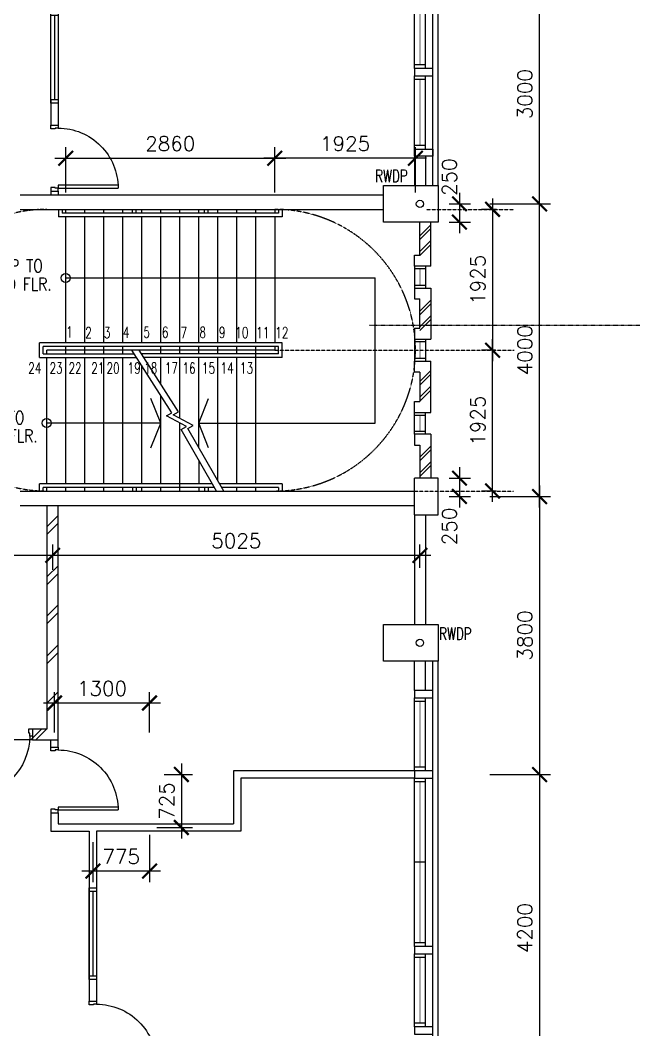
# Model space of a CAD drawing. Header units: feet. Extents: x 1407108 to 2957709, y -1501070 to -681589.
# Drawn here: x 1705490 to 1713887, y -825714 to -811913 of the extents above; entities that cross this region are included whole.
import ezdxf

# ---------------------------------------------------------------- set-up
doc = ezdxf.new("R2010")
doc.units = ezdxf.units.FT
doc.header["$LTSCALE"] = 13
doc.header["$MEASUREMENT"] = 0
doc.linetypes.add('DASHDOT', pattern=[1, 0.5, -0.25, 0, -0.25])
doc.linetypes.add('HIDDEN', pattern=[0.375, 0.25, -0.125])
doc.layers.get('0').update_dxf_attribs({"linetype": 'CONTINUOUS'})
for name, color, linetype in [('AR', 7, 'CONTINUOUS'), ('COL', 3, 'CONTINUOUS'), ('DIM', 7, 'CONTINUOUS'), ('DR', 7, 'CONTINUOUS'), ('H', 1, 'CONTINUOUS'), ('hatch', 7, 'CONTINUOUS'), ('LINE', 7, 'CONTINUOUS'), ('partition', 7, 'CONTINUOUS'), ('PL', 5, 'CONTINUOUS'), ('RWDP', 145, 'CONTINUOUS'), ('stair', 7, 'CONTINUOUS'), ('WALL', 2, 'CONTINUOUS'), ('WIN', 5, 'CONTINUOUS')]:
    doc.layers.add(name, color=color, linetype=linetype)
doc.styles.add('ROMANS', font='romans')
doc.styles.get("Standard").update_dxf_attribs({"font": 'ROMANS.SHX'})
doc.dimstyles.new('STANDARD$0', dxfattribs={"dimscale": 0, "dimtxt": 8, "dimasz": 6, "dimexe": 1, "dimexo": 1, "dimgap": 3, "dimtad": 1, "dimdec": 0, "dimlfac": -1, "dimrnd": 1, "dimzin": 0, "dimdsep": 46, "dimtxsty": 'Standard', "dimcen": 0, "dimclrd": 5, "dimclre": 250, "dimadec": 0, "dimazin": 0, "dimtfac": 1, "dimtdec": 4, "dimtofl": 0, "dimtmove": 0, "dimatfit": 3, "dimfxl": 1, "dimtolj": 1, "dimtzin": 0, "dimarcsym": 0})

# ---------------------------------------------------------------- blocks, each defined once
blk = doc.blocks.new('FD2')
at = {"layer": 'LINE', "linetype": 'Continuous'}
for points in [[(100, 1200), (100, 1250), (0, 1250), (0, 1200)], [(100, 0), (100, 50), (0, 50), (0, 0)]]:
    blk.add_lwpolyline(points, close=True, dxfattribs=at)
at = {"layer": 'LINE', "color": 5, "linetype": 'Continuous'}
for points in [[(0, 1200), (0, 50)], [(100, 50), (100, 1200)]]:
    blk.add_lwpolyline(points, dxfattribs=at)
at = {"layer": 'LINE', "color": 1, "linetype": 'Continuous'}
blk.add_lwpolyline([(50, 50), (50, 1200)], dxfattribs=at)
blk = doc.blocks.new('FG2')
at = {"layer": 'LINE', "linetype": 'Continuous', "xscale": -1, "rotation": 180}
blk.add_blockref('FD2', (0, 0), dxfattribs=at)
blk = doc.blocks.new('_ARCHTICK')
at = {"color": 0, "linetype": 'ByBlock', "const_width": 0.15}
blk.add_lwpolyline([(-0.5, -0.5), (0.5, 0.5)], dxfattribs=at)
blk = doc.blocks.new('*D330')
at = {"layer": 'stair', "color": 7, "lineweight": -2, "transparency": 16777216}
for p, q in [((1712597, -814574), (1712597, -811274)), ((1711918, -811424), (1712747, -811424)), ((1711918, -814424), (1712747, -814424))]:
    blk.add_line(p, q, dxfattribs=at)
at = {"layer": 'stair', "color": 7, "lineweight": -2, "transparency": 16777216, "xscale": 200, "yscale": 200, "zscale": 200}
for p, rotation in [((1712597, -811424), 90), ((1712597, -814424), 270)]:
    blk.add_blockref('_ARCHTICK', p, dxfattribs=dict(at, rotation=rotation))
at = {"layer": 'stair', "color": 7, "transparency": 16777216, "insert": (1712397, -812924), "char_height": 200, "attachment_point": 5, "rotation": 90, "style": 'ROMANS'}
blk.add_mtext('\\A1;3000', dxfattribs=at)
blk = doc.blocks.new('*D331')
at = {"layer": 'DIM', "color": 7, "lineweight": -2, "transparency": 16777216}
for p, q in [((1712597, -818274), (1712597, -822374)), ((1711918, -818424), (1712747, -818424)), ((1711918, -822224), (1712747, -822224))]:
    blk.add_line(p, q, dxfattribs=at)
at = {"layer": 'DIM', "color": 7, "lineweight": -2, "transparency": 16777216, "xscale": 200, "yscale": 200, "zscale": 200}
for p, rotation in [((1712597, -818424), 90), ((1712597, -822224), 270)]:
    blk.add_blockref('_ARCHTICK', p, dxfattribs=dict(at, rotation=rotation))
at = {"layer": 'DIM', "color": 7, "transparency": 16777216, "insert": (1712397, -820324), "char_height": 200, "attachment_point": 5, "rotation": 90, "style": 'ROMANS'}
blk.add_mtext('\\A1;3800', dxfattribs=at)
blk = doc.blocks.new('*D430')
at = {"layer": 'DIM', "color": 7, "lineweight": -2, "transparency": 16777216}
for p, q in [((1712597, -818574), (1712597, -814274)), ((1712254, -814424), (1712747, -814424)), ((1712254, -818424), (1712747, -818424))]:
    blk.add_line(p, q, dxfattribs=at)
at = {"layer": 'DIM', "color": 7, "lineweight": -2, "transparency": 16777216, "xscale": 200, "yscale": 200, "zscale": 200}
for p, rotation in [((1712597, -814424), 90), ((1712597, -818424), 270)]:
    blk.add_blockref('_ARCHTICK', p, dxfattribs=dict(at, rotation=rotation))
at = {"layer": 'DIM', "color": 7, "transparency": 16777216, "insert": (1712397, -816424), "char_height": 200, "attachment_point": 5, "rotation": 90, "style": 'ROMANS'}
blk.add_mtext('\\A1;4000', dxfattribs=at)
blk = doc.blocks.new('*D431')
at = {"layer": 'stair', "color": 7, "lineweight": -2, "transparency": 16777216}
for p, q in [((1708974, -814268), (1708974, -813651)), ((1710899, -814268), (1710899, -813651)), ((1711049, -813801), (1708824, -813801))]:
    blk.add_line(p, q, dxfattribs=at)
at = {"layer": 'stair', "color": 7, "lineweight": -2, "transparency": 16777216, "xscale": 200, "yscale": 200, "zscale": 200, "rotation": 180}
blk.add_blockref('_ARCHTICK', (1708974, -813801), dxfattribs=at)
at = {"layer": 'stair', "color": 7, "lineweight": -2, "transparency": 16777216, "xscale": 200, "yscale": 200, "zscale": 200}
blk.add_blockref('_ARCHTICK', (1710899, -813801), dxfattribs=at)
at = {"layer": 'stair', "color": 7, "transparency": 16777216, "insert": (1709936, -813601), "char_height": 200, "attachment_point": 5, "style": 'ROMANS'}
blk.add_mtext('\\A1;1925', dxfattribs=at)
blk = doc.blocks.new('*D432')
at = {"layer": 'stair', "color": 7, "lineweight": -2, "transparency": 16777216}
for p, q in [((1706114, -814268), (1706114, -813651)), ((1708974, -814268), (1708974, -813651)), ((1705964, -813801), (1709124, -813801))]:
    blk.add_line(p, q, dxfattribs=at)
at = {"layer": 'stair', "color": 7, "lineweight": -2, "transparency": 16777216, "xscale": 200, "yscale": 200, "zscale": 200, "rotation": 180}
blk.add_blockref('_ARCHTICK', (1706114, -813801), dxfattribs=at)
at = {"layer": 'stair', "color": 7, "lineweight": -2, "transparency": 16777216, "xscale": 200, "yscale": 200, "zscale": 200}
blk.add_blockref('_ARCHTICK', (1708974, -813801), dxfattribs=at)
at = {"layer": 'stair', "color": 7, "transparency": 16777216, "insert": (1707544, -813601), "char_height": 200, "attachment_point": 5, "style": 'ROMANS'}
blk.add_mtext('\\A1;2860', dxfattribs=at)
blk = doc.blocks.new('*D433')
at = {"layer": 'DIM', "color": 7, "lineweight": -2, "transparency": 16777216}
for p, q in [((1711954, -814349), (1711954, -816574)), ((1712008, -814499), (1711804, -814499)), ((1711992, -816424), (1711804, -816424))]:
    blk.add_line(p, q, dxfattribs=at)
at = {"layer": 'DIM', "color": 7, "lineweight": -2, "transparency": 16777216, "xscale": 200, "yscale": 200, "zscale": 200}
for p, rotation in [((1711954, -814499), 90), ((1711954, -816424), 270)]:
    blk.add_blockref('_ARCHTICK', p, dxfattribs=dict(at, rotation=rotation))
at = {"layer": 'DIM', "color": 7, "transparency": 16777216, "insert": (1711754, -815462), "char_height": 200, "attachment_point": 5, "rotation": 90, "style": 'ROMANS'}
blk.add_mtext('\\A1;1925', dxfattribs=at)
blk = doc.blocks.new('*D434')
at = {"layer": 'DIM', "color": 7, "lineweight": -2, "transparency": 16777216}
for p, q in [((1711954, -818499), (1711954, -816274)), ((1711992, -816424), (1711804, -816424)), ((1712008, -818349), (1711804, -818349))]:
    blk.add_line(p, q, dxfattribs=at)
at = {"layer": 'DIM', "color": 7, "lineweight": -2, "transparency": 16777216, "xscale": 200, "yscale": 200, "zscale": 200}
for p, rotation in [((1711954, -816424), 90), ((1711954, -818349), 270)]:
    blk.add_blockref('_ARCHTICK', p, dxfattribs=dict(at, rotation=rotation))
at = {"layer": 'DIM', "color": 7, "transparency": 16777216, "insert": (1711754, -817387), "char_height": 200, "attachment_point": 5, "rotation": 90, "style": 'ROMANS'}
blk.add_mtext('\\A1;1925', dxfattribs=at)
blk = doc.blocks.new('*D439')
at = {"layer": 'DIM', "color": 7, "linetype": 'Continuous', "lineweight": -2, "transparency": 16777216}
for p, q in [((1700960, -819369), (1700960, -819079)), ((1705935, -819427), (1705935, -819079)), ((1706085, -819229), (1700810, -819229))]:
    blk.add_line(p, q, dxfattribs=at)
at = {"layer": 'DIM', "color": 7, "linetype": 'Continuous', "lineweight": -2, "transparency": 16777216, "xscale": 200, "yscale": 200, "zscale": 200, "rotation": 180}
blk.add_blockref('_ARCHTICK', (1700960, -819229), dxfattribs=at)
at = {"layer": 'DIM', "color": 7, "linetype": 'Continuous', "lineweight": -2, "transparency": 16777216, "xscale": 200, "yscale": 200, "zscale": 200}
blk.add_blockref('_ARCHTICK', (1705935, -819229), dxfattribs=at)
at = {"layer": 'DIM', "color": 7, "linetype": 'Continuous', "transparency": 16777216, "insert": (1703448, -819029), "char_height": 200, "attachment_point": 5, "style": 'ROMANS'}
blk.add_mtext('\\A1;4975', dxfattribs=at)
blk = doc.blocks.new('d900-1b1')
at = {"layer": 'DR'}
for p, q in [((40, 100), (40, 920)), ((80, 919), (80, 100)), ((0, 0), (0, 100)), ((0, 100), (40, 100)), ((50, 0), (0, 0)), ((80, 100), (40, 100)), ((40, 100), (40, 60)), ((40, 60), (50, 60)), ((50, 60), (50, 0)), ((860, 60), (850, 60)), ((850, 60), (850, 0)), ((850, 0), (900, 0)), ((860, 100), (860, 60)), ((900, 100), (860, 100)), ((900, 0), (900, 100))]:
    blk.add_line(p, q, dxfattribs=at)
blk.add_arc((40, 100), 820, 0, 90, dxfattribs=at)
blk = doc.blocks.new('*D441')
at = {"layer": 'DIM', "color": 7, "linetype": 'Continuous', "lineweight": -2, "transparency": 16777216}
for p, q in [((1705935, -819427), (1705935, -819079)), ((1710960, -819399), (1710960, -819079)), ((1711110, -819229), (1705785, -819229))]:
    blk.add_line(p, q, dxfattribs=at)
at = {"layer": 'DIM', "color": 7, "linetype": 'Continuous', "lineweight": -2, "transparency": 16777216, "xscale": 200, "yscale": 200, "zscale": 200, "rotation": 180}
blk.add_blockref('_ARCHTICK', (1705935, -819229), dxfattribs=at)
at = {"layer": 'DIM', "color": 7, "linetype": 'Continuous', "lineweight": -2, "transparency": 16777216, "xscale": 200, "yscale": 200, "zscale": 200}
blk.add_blockref('_ARCHTICK', (1710960, -819229), dxfattribs=at)
at = {"layer": 'DIM', "color": 7, "linetype": 'Continuous', "transparency": 16777216, "insert": (1708448, -819029), "char_height": 200, "attachment_point": 5, "style": 'ROMANS'}
blk.add_mtext('\\A1;5025', dxfattribs=at)
blk = doc.blocks.new('*D452')
at = {"layer": 'DIM', "color": 7, "lineweight": -2, "transparency": 16777216}
for p, q in [((1712597, -822074), (1712597, -826574)), ((1711918, -822224), (1712747, -822224)), ((1711918, -826424), (1712747, -826424))]:
    blk.add_line(p, q, dxfattribs=at)
at = {"layer": 'DIM', "color": 7, "lineweight": -2, "transparency": 16777216, "xscale": 200, "yscale": 200, "zscale": 200}
for p, rotation in [((1712597, -822224), 90), ((1712597, -826424), 270)]:
    blk.add_blockref('_ARCHTICK', p, dxfattribs=dict(at, rotation=rotation))
at = {"layer": 'DIM', "color": 7, "transparency": 16777216, "insert": (1712397, -824324), "char_height": 200, "attachment_point": 5, "rotation": 90, "style": 'ROMANS'}
blk.add_mtext('\\A1;4200', dxfattribs=at)
blk = doc.blocks.new('*D453')
at = {"layer": 'DIM', "color": 7, "linetype": 'Continuous', "lineweight": -2, "transparency": 16777216}
for p, q in [((1705960, -821651), (1705960, -821097)), ((1707260, -821651), (1707260, -821097)), ((1707410, -821247), (1705810, -821247))]:
    blk.add_line(p, q, dxfattribs=at)
at = {"layer": 'DIM', "color": 7, "linetype": 'Continuous', "lineweight": -2, "transparency": 16777216, "xscale": 200, "yscale": 200, "zscale": 200, "rotation": 180}
blk.add_blockref('_ARCHTICK', (1705960, -821247), dxfattribs=at)
at = {"layer": 'DIM', "color": 7, "linetype": 'Continuous', "lineweight": -2, "transparency": 16777216, "xscale": 200, "yscale": 200, "zscale": 200}
blk.add_blockref('_ARCHTICK', (1707260, -821247), dxfattribs=at)
at = {"layer": 'DIM', "color": 7, "linetype": 'Continuous', "transparency": 16777216, "insert": (1706610, -821047), "char_height": 200, "attachment_point": 5, "style": 'ROMANS'}
blk.add_mtext('\\A1;1300', dxfattribs=at)
blk = doc.blocks.new('*D455')
at = {"layer": 'DIM', "color": 7, "linetype": 'Continuous', "lineweight": -2, "transparency": 16777216}
for p, q in [((1707696, -822074), (1707696, -823099)), ((1707460, -822224), (1707846, -822224)), ((1707360, -822949), (1707846, -822949))]:
    blk.add_line(p, q, dxfattribs=at)
at = {"layer": 'DIM', "color": 7, "linetype": 'Continuous', "lineweight": -2, "transparency": 16777216, "xscale": 200, "yscale": 200, "zscale": 200}
for p, rotation in [((1707696, -822224), 90), ((1707696, -822949), 270)]:
    blk.add_blockref('_ARCHTICK', p, dxfattribs=dict(at, rotation=rotation))
at = {"layer": 'DIM', "color": 7, "linetype": 'Continuous', "transparency": 16777216, "insert": (1707496, -822587), "char_height": 200, "attachment_point": 5, "rotation": 90, "style": 'ROMANS'}
blk.add_mtext('\\A1;725', dxfattribs=at)
blk = doc.blocks.new('*D456')
at = {"layer": 'DIM', "color": 7, "linetype": 'Continuous', "lineweight": -2, "transparency": 16777216}
for p, q in [((1707260, -823049), (1707260, -823695)), ((1706485, -823149), (1706485, -823695)), ((1707410, -823545), (1706335, -823545))]:
    blk.add_line(p, q, dxfattribs=at)
at = {"layer": 'DIM', "color": 7, "linetype": 'Continuous', "lineweight": -2, "transparency": 16777216, "xscale": 200, "yscale": 200, "zscale": 200, "rotation": 180}
blk.add_blockref('_ARCHTICK', (1706485, -823545), dxfattribs=at)
at = {"layer": 'DIM', "color": 7, "linetype": 'Continuous', "lineweight": -2, "transparency": 16777216, "xscale": 200, "yscale": 200, "zscale": 200}
blk.add_blockref('_ARCHTICK', (1707260, -823545), dxfattribs=at)
at = {"layer": 'DIM', "color": 7, "linetype": 'Continuous', "transparency": 16777216, "insert": (1706873, -823345), "char_height": 200, "attachment_point": 5, "style": 'ROMANS'}
blk.add_mtext('\\A1;775', dxfattribs=at)
blk = doc.blocks.new('*D474')
at = {"color": 7, "linetype": 'Continuous', "lineweight": -2, "transparency": 16777216}
for p, q in [((1711501, -814274), (1711501, -814824)), ((1711360, -814424), (1711651, -814424)), ((1711360, -814674), (1711651, -814674))]:
    blk.add_line(p, q, dxfattribs=at)
at = {"color": 7, "linetype": 'Continuous', "lineweight": -2, "transparency": 16777216, "xscale": 200, "yscale": 200, "zscale": 200}
for p, rotation in [((1711501, -814424), 90), ((1711501, -814674), 270)]:
    blk.add_blockref('_ARCHTICK', p, dxfattribs=dict(at, rotation=rotation))
at = {"color": 7, "linetype": 'Continuous', "transparency": 16777216, "insert": (1711363, -814059), "char_height": 200, "attachment_point": 5, "rotation": 90, "style": 'ROMANS'}
blk.add_mtext('\\A1;250', dxfattribs=at)
blk = doc.blocks.new('*D463')
at = {"color": 7, "linetype": 'Continuous', "lineweight": -2, "transparency": 16777216}
for p, q in [((1711501, -818024), (1711501, -818574)), ((1711360, -818174), (1711651, -818174)), ((1711360, -818424), (1711651, -818424))]:
    blk.add_line(p, q, dxfattribs=at)
at = {"color": 7, "linetype": 'Continuous', "lineweight": -2, "transparency": 16777216, "xscale": 200, "yscale": 200, "zscale": 200}
for p, rotation in [((1711501, -818174), 90), ((1711501, -818424), 270)]:
    blk.add_blockref('_ARCHTICK', p, dxfattribs=dict(at, rotation=rotation))
at = {"color": 7, "linetype": 'Continuous', "transparency": 16777216, "insert": (1711363, -818833), "char_height": 200, "attachment_point": 5, "rotation": 90, "style": 'ROMANS'}
blk.add_mtext('\\A1;250', dxfattribs=at)

msp = doc.modelspace()

# ---------------------------------------------------------------- linework, layer by layer
at = {"color": 9}
for p, q in [((1711135.2, -814174.1), (1711135.2, -808674.1)), ((1711135.2, -826174.1), (1711135.2, -820674.1))]:
    msp.add_line(p, q, dxfattribs=at)
at = {"layer": 'AR', "color": 4, "linetype": 'DASHDOT'}
msp.add_line((1716407.7, -816086.9), (1710269.5, -816086.9), dxfattribs=at)
at = {"layer": 'COL'}
for p, q in [((1705490.2, -814299.1), (1710460.2, -814299.1)), ((1705490.2, -814499.1), (1710460.2, -814499.1)), ((1711210.2, -818174.1), (1710885.2, -818174.1)), ((1710885.2, -818424.1), (1710885.2, -818174.1)), ((1711210.2, -818674.1), (1711210.2, -818174.1)), ((1705490.2, -818349.1), (1710885.2, -818349.1)), ((1710885.2, -818674.1), (1710885.2, -818424.1)), ((1705490.2, -818549.1), (1710885.2, -818549.1)), ((1710885.2, -818674.1), (1711210.2, -818674.1))]:
    msp.add_line(p, q, dxfattribs=at)
for points in [[(1711210.2, -814674.1), (1710460.2, -814674.1), (1710460.2, -814174.1), (1711210.2, -814174.1)], [(1711210.2, -820674.1), (1710460.2, -820674.1), (1710460.2, -820174.1), (1711210.2, -820174.1)]]:
    msp.add_lwpolyline(points, close=True, dxfattribs=at)
at = {"layer": 'H'}
for p, q in [((1710958.1, -814859.9), (1711108.1, -814709.9)), ((1710958.1, -814911.6), (1711108.1, -814761.6)), ((1710960.2, -815076.6), (1711110.2, -814926.6)), ((1710960.2, -815128.3), (1711110.2, -814978.3)), ((1710958.1, -815888.5), (1711108.1, -815738.5)), ((1710958.1, -815940.2), (1711108.1, -815790.2)), ((1710960.2, -816105.3), (1711110.2, -815955.3)), ((1710960.2, -816156.9), (1711110.2, -816006.9)), ((1710958.1, -816851), (1711108.1, -816701)), ((1710958.1, -816902.7), (1711108.1, -816752.7)), ((1710960.2, -817067.8), (1711110.2, -816917.8)), ((1710960.2, -817119.4), (1711110.2, -816969.4)), ((1710958.1, -817884.2), (1711108.1, -817734.2)), ((1710958.1, -817935.9), (1711108.1, -817785.9)), ((1710960.2, -818100.9), (1711110.2, -817950.9)), ((1710960.2, -818152.6), (1711110.2, -818002.6)), ((1705785.4, -821599.1), (1705635.4, -821749.1)), ((1705856.1, -821599.1), (1705706.1, -821749.1))]:
    msp.add_line(p, q, dxfattribs=at)
at = {"layer": 'hatch', "color": 1}
for p, q in [((1705860.2, -818833.5), (1706010.2, -818683.5)), ((1705860.2, -818939.5), (1706010.2, -818789.5)), ((1705860.2, -819519.8), (1706010.2, -819369.8)), ((1705860.2, -819625.8), (1706010.2, -819475.8)), ((1705860.2, -820053.5), (1706010.2, -819903.5)), ((1705860.2, -820159.6), (1706010.2, -820009.6)), ((1705860.2, -820601.9), (1706010.2, -820451.9)), ((1705860.2, -820708), (1706010.2, -820558)), ((1705860.2, -821243.4), (1706010.2, -821093.4)), ((1705860.2, -821349.5), (1706010.2, -821199.5))]:
    msp.add_line(p, q, dxfattribs=at)
at = {"layer": 'LINE', "color": 8, "linetype": 'Continuous'}
for p, q in [((1711210.2, -814174.1), (1711210.2, -790674.1)), ((1711210.2, -838174.1), (1711210.2, -820674.1))]:
    msp.add_line(p, q, dxfattribs=at)
at = {"layer": 'LINE', "color": 2, "linetype": 'Continuous'}
msp.add_line((1705660.2, -821599.1), (1705660.2, -821749.1), dxfattribs=at)
for points in [[(1705660.2, -821599.1), (1705860.2, -821599.1), (1705860.2, -818549.1)], [(1705660.2, -821749.1), (1706010.2, -821749.1), (1706010.2, -818549.1)]]:
    msp.add_lwpolyline(points, dxfattribs=at)
at = {"layer": 'LINE', "color": 5, "linetype": 'Continuous'}
msp.add_lwpolyline([(1705660.2, -821749.1), (1704804.2, -821749.1)], dxfattribs=at)
at = {"layer": 'partition'}
for p, q in [((1705910.2, -812999.1), (1705910.2, -813349.1)), ((1706010.2, -812999.1), (1706010.2, -813349.1)), ((1705910.2, -814249.1), (1705910.2, -814299.1)), ((1706010.2, -814249.1), (1706010.2, -814299.1))]:
    msp.add_line(p, q, dxfattribs=at)
at = {"layer": 'partition', "linetype": 'Continuous'}
msp.add_line((1706535.2, -822899.1), (1708410.2, -822899.1), dxfattribs=at)
for points in [[(1705910.2, -821849.1), (1705910.2, -821749.1)], [(1706010.2, -821849.1), (1706010.2, -821749.1)], [(1710885.2, -822174.1), (1708410.2, -822174.1), (1708410.2, -822899.1)], [(1710885.2, -822274.1), (1708510.2, -822274.1), (1708510.2, -822999.1)], [(1705910.2, -822749.1), (1705910.2, -822999.1), (1706435.2, -822999.1), (1706435.2, -825324.1)], [(1706010.2, -822749.1), (1706010.2, -822899.1), (1706535.2, -822899.1)], [(1708510.2, -822999.1), (1706535.2, -822999.1), (1706535.2, -825324.1)]]:
    msp.add_lwpolyline(points, dxfattribs=at)
at = {"layer": 'PL', "color": 5}
for p, q in [((1710885.2, -815274.1), (1710885.2, -815574.1)), ((1711035.2, -815312.1), (1710885.2, -815312.1)), ((1711035.2, -815274.1), (1711035.2, -815574.1)), ((1710885.2, -816274.1), (1710885.2, -816574.1)), ((1711035.2, -816274.1), (1711035.2, -816574.1)), ((1711035.2, -816312.1), (1710885.2, -816312.1)), ((1711035.2, -816536.1), (1710885.2, -816536.1)), ((1710883.8, -817574.1), (1710883.8, -817274.1)), ((1711035.2, -817574.1), (1711035.2, -817274.1)), ((1711035.2, -817536.1), (1710885.2, -817536.1))]:
    msp.add_line(p, q, dxfattribs=at)
at = {"layer": 'RWDP', "color": 142, "linetype": 'Continuous'}
for centre in [(1710960.2, -814425), (1710960.2, -820424.1)]:
    msp.add_circle(centre, 50, dxfattribs=at)
at = {"layer": 'stair', "color": 193}
for p, q in [((1706013.9, -814499.1), (1706013.9, -814599.1)), ((1706063.9, -814499.1), (1706063.9, -814549.1)), ((1707025.6, -814549.1), (1707025.6, -814499.1)), ((1707075.6, -814549.1), (1707075.6, -814499.1)), ((1708012.2, -814549.1), (1708012.2, -814499.1)), ((1708062.2, -814549.1), (1708062.2, -814499.1)), ((1709023.9, -814499.1), (1709023.9, -814549.1)), ((1709073.9, -814499.1), (1709073.9, -814599.1)), ((1709073.9, -814599.1), (1706013.9, -814599.1)), ((1709023.9, -814549.1), (1706063.9, -814549.1)), ((1709073.9, -816324.1), (1705753.9, -816324.1)), ((1705753.9, -816524.1), (1705753.9, -816324.1)), ((1709023.9, -816374.1), (1705803.9, -816374.1)), ((1705803.9, -816474.1), (1705803.9, -816374.1)), ((1709023.9, -816474.1), (1709023.9, -816374.1)), ((1709073.9, -816524.1), (1709073.9, -816324.1)), ((1705753.9, -816524.1), (1707080.9, -816524.1)), ((1705803.9, -816474.1), (1707049.1, -816474.1)), ((1709023.9, -816474.1), (1707149.6, -816474.1)), ((1709073.9, -816524.1), (1707181.6, -816524.1)), ((1705753.9, -818349.1), (1705753.9, -818249.1)), ((1708117.2, -818249.1), (1705753.9, -818249.1)), ((1705803.9, -818349.1), (1705803.9, -818299.1)), ((1708145.8, -818299.1), (1705803.9, -818299.1)), ((1707025.6, -818299.1), (1707025.6, -818349.1)), ((1707075.6, -818299.1), (1707075.6, -818349.1)), ((1708012.2, -818299.1), (1708012.2, -818349.1)), ((1708062.2, -818299.1), (1708062.2, -818349.1)), ((1709073.9, -818249.1), (1708217.8, -818249.1)), ((1709023.9, -818299.1), (1708246.3, -818299.1)), ((1709023.9, -818299.1), (1709023.9, -818349.1)), ((1709073.9, -818249.1), (1709073.9, -818349.1))]:
    msp.add_line(p, q, dxfattribs=at)
at = {"layer": 'stair'}
for p, q in [((1706113.9, -814549.1), (1706113.9, -814499.1)), ((1706373.9, -814549.1), (1706373.9, -814499.1)), ((1706633.9, -814549.1), (1706633.9, -814499.1)), ((1706893.9, -814549.1), (1706893.9, -814499.1)), ((1707153.9, -814549.1), (1707153.9, -814499.1)), ((1707413.9, -814549.1), (1707413.9, -814499.1)), ((1707673.9, -814549.1), (1707673.9, -814499.1)), ((1707933.9, -814549.1), (1707933.9, -814499.1)), ((1708193.9, -814549.1), (1708193.9, -814499.1)), ((1708453.9, -814549.1), (1708453.9, -814499.1)), ((1708713.9, -814549.1), (1708713.9, -814499.1)), ((1708973.9, -814499.1), (1708973.9, -814549.1)), ((1706113.9, -816324.1), (1706113.9, -814599.1)), ((1706373.9, -816324.1), (1706373.9, -814599.1)), ((1706633.9, -816324.1), (1706633.9, -814599.1)), ((1706893.9, -816324.1), (1706893.9, -814599.1)), ((1707153.9, -816324.1), (1707153.9, -814599.1)), ((1707413.9, -816324.1), (1707413.9, -814599.1)), ((1707673.9, -816324.1), (1707673.9, -814599.1)), ((1707933.9, -816324.1), (1707933.9, -814599.1)), ((1708193.9, -816324.1), (1708193.9, -814599.1)), ((1708453.9, -816324.1), (1708453.9, -814599.1)), ((1708713.9, -816324.1), (1708713.9, -814599.1)), ((1708973.9, -814599.1), (1708973.9, -816324.1)), ((1706113.9, -815436.6), (1710346.5, -815436.6)), ((1710346.5, -817420.7), (1710346.5, -815436.6)), ((1706148.9, -816424.1), (1705853.9, -816424.1)), ((1705853.9, -816474.1), (1705853.9, -816424.1)), ((1706113.9, -816424.1), (1706113.9, -816374.1)), ((1708973.9, -816424.1), (1706113.9, -816424.1)), ((1706113.9, -816474.1), (1706113.9, -816424.1)), ((1706373.9, -816424.1), (1706373.9, -816374.1)), ((1706373.9, -816474.1), (1706373.9, -816424.1)), ((1706633.9, -816424.1), (1706633.9, -816374.1)), ((1706633.9, -816424.1), (1706633.9, -816374.1)), ((1706633.9, -816474.1), (1706633.9, -816424.1)), ((1706893.9, -816424.1), (1706893.9, -816374.1)), ((1706893.9, -816424.1), (1706893.9, -816374.1)), ((1706893.9, -816474.1), (1706893.9, -816424.1)), ((1708973.9, -816424.1), (1707174.6, -816424.1)), ((1707413.9, -816424.1), (1707413.9, -816374.1)), ((1707413.9, -816474.1), (1707413.9, -816424.1)), ((1707413.9, -816474.1), (1707413.9, -816428.5)), ((1707673.9, -816424.1), (1707673.9, -816374.1)), ((1707673.9, -816474.1), (1707673.9, -816424.1)), ((1707673.9, -816474.1), (1707673.9, -816424.1)), ((1707933.9, -816424.1), (1707933.9, -816374.1)), ((1707933.9, -816474.1), (1707933.9, -816424.1)), ((1707933.9, -816474.1), (1707933.9, -816424.1)), ((1708193.9, -816424.1), (1708193.9, -816374.1)), ((1708193.9, -816474.1), (1708193.9, -816424.1)), ((1708193.9, -816474.1), (1708193.9, -816424.1)), ((1708453.9, -816424.1), (1708453.9, -816374.1)), ((1708453.9, -816474.1), (1708453.9, -816424.1)), ((1708453.9, -816474.1), (1708453.9, -816424.1)), ((1708713.9, -816424.1), (1708713.9, -816374.1)), ((1708713.9, -818249.1), (1708713.9, -816374.1)), ((1708713.9, -816474.1), (1708713.9, -816424.1)), ((1708713.9, -816474.1), (1708713.9, -816424.1)), ((1708973.9, -816374.1), (1708973.9, -816424.1)), ((1705853.9, -818249.1), (1705853.9, -816524.1)), ((1706113.9, -818249.1), (1706113.9, -816524.1)), ((1706373.9, -818249.1), (1706373.9, -816524.1)), ((1706633.9, -818249.1), (1706633.9, -816524.1)), ((1706893.9, -818249.1), (1706893.9, -816524.1)), ((1707413.9, -816887.7), (1707413.9, -816524.1)), ((1707673.9, -817356), (1707673.9, -816524.1)), ((1707933.9, -817752.5), (1707933.9, -816524.1)), ((1708193.9, -818207.4), (1708193.9, -816524.1)), ((1708453.9, -818249.1), (1708453.9, -816524.1)), ((1707153.9, -818249.1), (1707153.9, -816626.8)), ((1707413.9, -818249.1), (1707413.9, -817046)), ((1707413.9, -817420.7), (1705853.9, -817420.7)), ((1707673.9, -818349.1), (1707673.9, -817418)), ((1707933.9, -817420.7), (1710346.5, -817420.7)), ((1707941.4, -818249.1), (1707941.4, -817928.4)), ((1705853.9, -818349.1), (1705853.9, -818299.1)), ((1706113.9, -818349.1), (1706113.9, -818299.1)), ((1706373.9, -818349.1), (1706373.9, -818299.1)), ((1706633.9, -818349.1), (1706633.9, -818299.1)), ((1706893.9, -818349.1), (1706893.9, -818299.1)), ((1707153.9, -818349.1), (1707153.9, -818299.1)), ((1707413.9, -818349.1), (1707413.9, -818299.1)), ((1707941.4, -818349.1), (1707941.4, -818299.1)), ((1708453.9, -818349.1), (1708453.9, -818299.1)), ((1708713.9, -818349.1), (1708713.9, -818299.1))]:
    msp.add_line(p, q, dxfattribs=at)
at = {"layer": 'stair', "color": 5, "linetype": 'HIDDEN'}
for p, q in [((1711048.9, -814499.1), (1712239.9, -814499.1)), ((1708973.9, -816424.1), (1712250.9, -816424.1)), ((1710885.2, -818349.1), (1712239.9, -818349.1))]:
    msp.add_line(p, q, dxfattribs=at)
at = {"layer": 'stair'}
for points in [[(1708174.4, -818349.1), (1707693.2, -817507.2), (1707765.4, -817465.9), (1707491.9, -817322.8), (1707564.1, -817281.5), (1707017.2, -816424.1)], [(1708274.9, -818349.1), (1707786, -817493.8), (1707858.3, -817452.5), (1707584.8, -817309.4), (1707657, -817268.1), (1707117.7, -816424.1)]]:
    msp.add_lwpolyline(points, dxfattribs=at)
at = {"layer": 'stair', "color": 4, "linetype": 'Continuous'}
for points in [[(1707279.2, -817757.7), (1707413.9, -817420.7), (1707279.2, -817083.6)], [(1708068.7, -817757.7), (1707933.9, -817420.7), (1708068.7, -817083.6)]]:
    msp.add_lwpolyline(points, dxfattribs=at)
at = {"layer": 'stair', "color": 2, "linetype": 'Continuous'}
for centre in [(1706113.9, -815436.6), (1705853.9, -817420.7)]:
    msp.add_circle(centre, 62.5, dxfattribs=at)
at = {"layer": 'stair', "color": 1, "linetype": 'HIDDEN'}
for centre, start, end in [((1705853.9, -816424.1), 90, 270), ((1708973.9, -816424.1), 270, 90)]:
    msp.add_arc(centre, 1925, start, end, dxfattribs=at)
at = {"layer": 'WALL'}
for p, q in [((1710885.2, -813774.1), (1710885.2, -814174.1)), ((1711035.2, -813774.1), (1711035.2, -814174.1)), ((1711110.2, -815274.1), (1711110.2, -814674.1)), ((1710885.2, -815124.1), (1710960.2, -815124.1)), ((1710885.2, -815274.1), (1710885.2, -815124.1)), ((1711110.2, -815274.1), (1710885.2, -815274.1)), ((1710885.2, -815574.1), (1710885.2, -815724.1)), ((1710885.2, -815574.1), (1711110.2, -815574.1)), ((1711110.2, -815574.1), (1711110.2, -816274.1)), ((1710885.2, -815724.1), (1710960.2, -815724.1)), ((1710960.2, -816124.1), (1710960.2, -815724.1)), ((1710885.2, -816124.1), (1710960.2, -816124.1)), ((1711110.2, -817274.1), (1711110.2, -816574.1)), ((1710960.2, -816724.1), (1710885.2, -816724.1)), ((1710960.2, -816724.1), (1710960.2, -817124.1)), ((1710885.2, -817274.1), (1710885.2, -817124.1)), ((1710885.2, -817124.1), (1710960.2, -817124.1)), ((1710885.2, -817274.1), (1711110.2, -817274.1)), ((1711110.2, -817574.1), (1710885.2, -817574.1)), ((1710885.2, -817574.1), (1710885.2, -817724.1)), ((1711110.2, -817574.1), (1711110.2, -818174.1)), ((1710885.2, -817724.1), (1710960.2, -817724.1)), ((1710960.2, -817724.1), (1710960.2, -818174.1)), ((1710885.2, -818674.1), (1710885.2, -820174.1)), ((1711035.2, -818674.1), (1711035.2, -820174.1)), ((1710885.2, -821074.1), (1710885.2, -820674.1)), ((1711035.2, -821074.1), (1711035.2, -820674.1))]:
    msp.add_line(p, q, dxfattribs=at)
for points in [[(1711135.2, -812574.1), (1710885.2, -812574.1), (1710885.2, -812674.1), (1711135.2, -812674.1)], [(1711135.2, -813774.1), (1710885.2, -813774.1), (1710885.2, -813674.1), (1711135.2, -813674.1)], [(1711135.2, -821074.1), (1710885.2, -821074.1), (1710885.2, -821174.1), (1711135.2, -821174.1)], [(1711135.2, -822174.1), (1710885.2, -822174.1), (1710885.2, -822274.1), (1711135.2, -822274.1)], [(1711135.2, -824574.1), (1710885.2, -824574.1), (1710885.2, -824674.1), (1711135.2, -824674.1)], [(1711135.2, -825674.1), (1710885.2, -825674.1), (1710885.2, -825774.1), (1711135.2, -825774.1)]]:
    msp.add_lwpolyline(points, close=True, dxfattribs=at)
for points in [[(1710960.2, -815124.1), (1710960.2, -814674.1)], [(1710885.2, -816124.1), (1710885.2, -816274.1), (1711110.2, -816274.1)], [(1710885.2, -816724.1), (1710885.2, -816574.1), (1711110.2, -816574.1)]]:
    msp.add_lwpolyline(points, dxfattribs=at)
at = {"layer": 'WIN'}
for p, q in [((1710885.2, -812574.1), (1710885.2, -810274.1)), ((1711035.2, -812574.1), (1711035.2, -810274.1)), ((1711035.2, -812524.1), (1710885.2, -812524.1)), ((1710885.2, -813674.1), (1710885.2, -812674.1)), ((1711035.2, -813674.1), (1711035.2, -812674.1)), ((1711035.2, -812724.1), (1710885.2, -812724.1)), ((1711035.2, -813624.1), (1710885.2, -813624.1)), ((1710885.2, -815536.1), (1711035.2, -815536.1)), ((1710885.2, -815724.1), (1710960.2, -815724.1)), ((1710885.2, -817312.1), (1711035.2, -817312.1)), ((1710885.2, -822174.1), (1710885.2, -821174.1)), ((1711035.2, -821224.1), (1710885.2, -821224.1)), ((1711035.2, -822174.1), (1711035.2, -821174.1)), ((1711035.2, -822124.1), (1710885.2, -822124.1)), ((1710885.2, -824574.1), (1710885.2, -822274.1)), ((1711035.2, -822324.1), (1710885.2, -822324.1)), ((1711035.2, -824574.1), (1711035.2, -822274.1)), ((1711035.2, -823424.1), (1710885.2, -823424.1)), ((1711035.2, -824524.1), (1710885.2, -824524.1)), ((1710885.2, -825674.1), (1710885.2, -824674.1)), ((1711035.2, -824724.1), (1710885.2, -824724.1)), ((1711035.2, -825674.1), (1711035.2, -824674.1)), ((1711035.2, -825624.1), (1710885.2, -825624.1))]:
    msp.add_line(p, q, dxfattribs=at)
at = {"layer": 'WIN', "const_width": 10, "flags": 128}
for points in [[(1710960.2, -812524.1), (1710960.2, -810324.1)], [(1710960.2, -812724.1), (1710960.2, -813624.1)], [(1710960.2, -815312.1), (1710960.2, -815536.1)], [(1710960.2, -816312.1), (1710960.2, -816536.1)], [(1710960.2, -817536.1), (1710960.2, -817312.1)], [(1710960.2, -822124.1), (1710960.2, -821224.1)], [(1710960.2, -824524.1), (1710960.2, -822324.1)], [(1710960.2, -824724.1), (1710960.2, -825624.1)]]:
    msp.add_lwpolyline(points, dxfattribs=at)

# ---------------------------------------------------------------- block references
at = {"layer": 'DR', "xscale": -1}
for p, rotation in [((1705910.2, -814249.1), 270.0000000266804), ((1704760.2, -821599.1), 180.0000000533608), ((1705910.2, -822749.1), 270.0000000533608), ((1706435.2, -826224.1), 270.0000000533608)]:
    msp.add_blockref('d900-1b1', p, dxfattribs=dict(at, rotation=rotation))
at = {"layer": 'LINE', "linetype": 'Continuous'}
for p in [(1705910.2, -811799.1), (1706435.2, -823774.1)]:
    msp.add_blockref('FG2', p, dxfattribs=at)

# ---------------------------------------------------------------- texts
at = {"layer": 'RWDP', "color": 142, "style": 'ROMANS', "width": 0.7}
for p in [(1710347.4, -814126.8), (1711222.4, -820384.8)]:
    msp.add_text('RWDP', height=170, dxfattribs=at).set_placement(p)
at = {"layer": 'stair', "color": 7, "linetype": 'Continuous', "style": 'ROMANS'}
for s, height, width, p in [('UP TO', 175, 0.8, (1705218.9, -815358.6)), ('2ND FLR.', 175, 0.8, (1705052.3, -815608)), ('1', 150, 0.7, (1706122.1, -816249.1)), ('2', 150, 0.7, (1706381.6, -816259.6)), ('3', 150, 0.7, (1706636.1, -816259.6)), ('4', 150, 0.7, (1706896.7, -816254.4)), ('5', 150, 0.7, (1707176.1, -816254.4)), ('6', 150, 0.7, (1707429.6, -816254.4)), ('7', 150, 0.7, (1707683.1, -816259.1)), ('8', 150, 0.7, (1707942.6, -816256.6)), ('9', 150, 0.7, (1708209.1, -816256.6)), ('10', 150, 0.7, (1708433.6, -816257.6)), ('11', 150, 0.7, (1708721.7, -816257.6)), ('12', 150, 0.7, (1708981.7, -816257.6)), ('24', 150, 0.7, (1705599.9, -816744.3)), ('23', 150, 0.7, (1705890.9, -816744.3)), ('22', 150, 0.7, (1706150.9, -816744.3)), ('21', 150, 0.7, (1706461.6, -816744.3)), ('20', 150, 0.7, (1706670.9, -816744.3)), ('19', 150, 0.7, (1706958.8, -816744.3)), ('18', 150, 0.7, (1707186.7, -816744.3)), ('17', 150, 0.7, (1707469.4, -816744.3)), ('16', 150, 0.7, (1707710.9, -816744.3)), ('15', 150, 0.7, (1707978.5, -816744.3)), ('14', 150, 0.7, (1708232.6, -816744.3)), ('13', 150, 0.7, (1708496.4, -816744.3)), ('DN TO', 175, 0.8, (1704967, -817433.3)), ('GRD. FLR.', 175, 0.8, (1704800.5, -817682.7))]:
    msp.add_text(s, height=height, dxfattribs=dict(at, width=width)).set_placement(p)

# ---------------------------------------------------------------- dimensions: what is measured, and where the dimension line sits
at = {"linetype": 'Continuous'}
for base, p1, p2, picture, middle in [((1711500.5, -814674.1), (1711210.2, -814424.1), (1711210.2, -814674.1), '*D474', (1711363, -814059.2)), ((1711500.5, -818424.1), (1711210.2, -818174.1), (1711210.2, -818424.1), '*D463', (1711363, -818833.1))]:
    dim = msp.add_linear_dim(base=base, p1=p1, p2=p2, angle=270, dimstyle='STANDARD$0', override={"dimscale": 100, "dimtxt": 2, "dimasz": 2, "dimexe": 1.5, "dimexo": 1.5, "dimgap": 1, "dimtxsty": 'ROMANS', "dimblk": 'ARCHTICK', "dimdle": 1.5, "dimclrd": 7, "dimclre": 7, "dimclrt": 7, "dimtdec": 0, "dimtmove": 2}, dxfattribs=at)
    dim.commit()
    dim.dimension.update_dxf_attribs({"geometry": picture, "text_midpoint": middle, "dimtype": 161})
at = {"layer": 'DIM'}
for base, p1, p2, angle, picture, middle in [((1711953.9, -816424.1), (1712157.9, -814499.1), (1712141.9, -816424.1), 90, '*D433', (1711753.9, -815461.6)), ((1711953.9, -816424.1), (1712157.9, -818349.1), (1712141.9, -816424.1), 270, '*D434', (1711753.9, -817386.6)), ((1712596.9, -826424.1), (1711767.6, -822224.1), (1711767.6, -826424.1), 90, '*D452', (1712396.9, -824324.1))]:
    dim = msp.add_linear_dim(base=base, p1=p1, p2=p2, angle=angle, dimstyle='STANDARD$0', override={"dimscale": 100, "dimtxt": 2, "dimasz": 2, "dimexe": 1.5, "dimexo": 1.5, "dimgap": 1, "dimtxsty": 'ROMANS', "dimblk": 'ARCHTICK', "dimdle": 1.5, "dimclrd": 7, "dimclre": 7, "dimclrt": 7, "dimtdec": 0, "dimtmove": 2}, dxfattribs=at)
    dim.commit()
    dim.dimension.update_dxf_attribs({"geometry": picture, "text_midpoint": middle})
for p1, p2, distance, picture, middle in [((1712103.9, -818424.1), (1712103.9, -814424.1), -493, '*D430', (1712396.9, -816424.1)), ((1711767.6, -818424.1), (1711767.6, -822224.1), 829.3, '*D331', (1712396.9, -820324.1))]:
    dim = msp.add_aligned_dim(p1=p1, p2=p2, distance=distance, dimstyle='STANDARD$0', override={"dimscale": 100, "dimtxt": 2, "dimasz": 2, "dimexe": 1.5, "dimexo": 1.5, "dimgap": 1, "dimtxsty": 'ROMANS', "dimblk": 'ARCHTICK', "dimdle": 1.5, "dimclrd": 7, "dimclre": 7, "dimclrt": 7, "dimtdec": 0, "dimtmove": 2}, dxfattribs=at)
    dim.commit()
    dim.dimension.update_dxf_attribs({"geometry": picture, "text_midpoint": middle})
at = {"layer": 'DIM', "linetype": 'Continuous'}
for base, p1, p2, picture, middle in [((1700960.2, -819228.7), (1705935.2, -819577.5), (1700960.2, -819518.6), '*D439', (1703447.7, -819028.7)), ((1705935.2, -819228.7), (1710960.2, -819548.7), (1705935.2, -819577.5), '*D441', (1708447.7, -819028.7))]:
    dim = msp.add_linear_dim(base=base, p1=p1, p2=p2, dimstyle='STANDARD$0', override={"dimscale": 100, "dimtxt": 2, "dimasz": 2, "dimexe": 1.5, "dimexo": 1.5, "dimgap": 1, "dimtxsty": 'ROMANS', "dimblk": 'ARCHTICK', "dimdle": 1.5, "dimclrd": 7, "dimclre": 7, "dimclrt": 7, "dimtdec": 0, "dimtmove": 2}, dxfattribs=at)
    dim.commit()
    dim.dimension.update_dxf_attribs({"geometry": picture, "text_midpoint": middle})
at = {"layer": 'DIM', "color": 5, "linetype": 'Continuous'}
for base, p1, p2, picture, middle in [((1705960.2, -821247.4), (1707260.2, -821801.2), (1705960.2, -821801.2), '*D453', (1706610.2, -821047.4)), ((1706485.2, -823545), (1707260.2, -822899.1), (1706485.2, -822999.1), '*D456', (1706872.7, -823345))]:
    dim = msp.add_linear_dim(base=base, p1=p1, p2=p2, dimstyle='STANDARD$0', override={"dimscale": 100, "dimtxt": 2, "dimasz": 2, "dimexe": 1.5, "dimexo": 1.5, "dimgap": 1, "dimtxsty": 'ROMANS', "dimblk": 'ARCHTICK', "dimdle": 1.5, "dimclrd": 7, "dimclre": 7, "dimclrt": 7, "dimtdec": 0, "dimtmove": 2}, dxfattribs=at)
    dim.commit()
    dim.dimension.update_dxf_attribs({"geometry": picture, "text_midpoint": middle})
dim = msp.add_linear_dim(base=(1707695.8, -822949.1), p1=(1707310.2, -822224.1), p2=(1707210.2, -822949.1), angle=90, dimstyle='STANDARD$0', override={"dimscale": 100, "dimtxt": 2, "dimasz": 2, "dimexe": 1.5, "dimexo": 1.5, "dimgap": 1, "dimtxsty": 'ROMANS', "dimblk": 'ARCHTICK', "dimdle": 1.5, "dimclrd": 7, "dimclre": 7, "dimclrt": 7, "dimtdec": 0, "dimtmove": 2}, dxfattribs=at)
dim.commit()
dim.dimension.update_dxf_attribs({"geometry": '*D455', "text_midpoint": (1707495.8, -822586.6)})
at = {"layer": 'stair'}
dim = msp.add_aligned_dim(p1=(1711767.6, -814424.1), p2=(1711767.6, -811424.1), distance=-829.3, dimstyle='STANDARD$0', override={"dimscale": 100, "dimtxt": 2, "dimasz": 2, "dimexe": 1.5, "dimexo": 1.5, "dimgap": 1, "dimtxsty": 'ROMANS', "dimblk": 'ARCHTICK', "dimdle": 1.5, "dimclrd": 7, "dimclre": 7, "dimclrt": 7, "dimtdec": 0, "dimtmove": 2}, dxfattribs=at)
dim.commit()
dim.dimension.update_dxf_attribs({"geometry": '*D330', "text_midpoint": (1712396.9, -812924.1)})
dim = msp.add_linear_dim(base=(1708973.9, -813800.7), p1=(1706113.9, -814418.1), p2=(1708973.9, -814418.1), angle=180, dimstyle='STANDARD$0', override={"dimscale": 100, "dimtxt": 2, "dimasz": 2, "dimexe": 1.5, "dimexo": 1.5, "dimgap": 1, "dimtxsty": 'ROMANS', "dimblk": 'ARCHTICK', "dimdle": 1.5, "dimclrd": 7, "dimclre": 7, "dimclrt": 7, "dimtdec": 0, "dimtmove": 2}, dxfattribs=at)
dim.commit()
dim.dimension.update_dxf_attribs({"geometry": '*D432', "text_midpoint": (1707543.9, -813600.7)})
dim = msp.add_linear_dim(base=(1708973.9, -813800.7), p1=(1710898.9, -814418.1), p2=(1708973.9, -814418.1), dimstyle='STANDARD$0', override={"dimscale": 100, "dimtxt": 2, "dimasz": 2, "dimexe": 1.5, "dimexo": 1.5, "dimgap": 1, "dimtxsty": 'ROMANS', "dimblk": 'ARCHTICK', "dimdle": 1.5, "dimclrd": 7, "dimclre": 7, "dimclrt": 7, "dimtdec": 0, "dimtmove": 2}, dxfattribs=at)
dim.commit()
dim.dimension.update_dxf_attribs({"geometry": '*D431', "text_midpoint": (1709936.4, -813600.7)})

doc.saveas('drawing.dxf')
